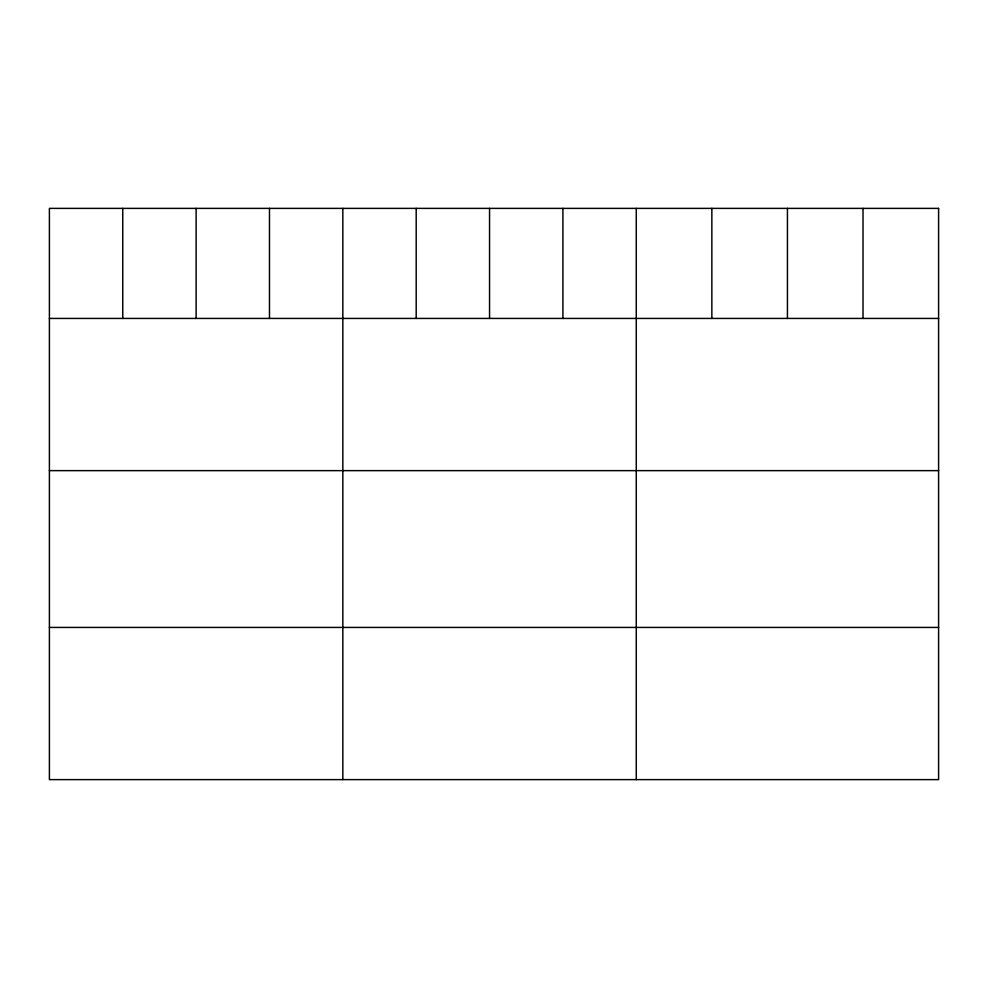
<?xml version="1.0" encoding="UTF-8"?>
<svg xmlns="http://www.w3.org/2000/svg" width="988" height="988" viewBox="0 0 988 988"><rect width="100%" height="100%" fill="white"/><g stroke="black" fill="none" stroke-linecap="round" stroke-linejoin="round"><path stroke-width="1.48" d="M49.4 318.432L938.6 318.432M49.4 470.634L938.6 470.634M49.4 627.429L938.6 627.429M863.018 208.382L863.018 318.432M787.436 208.382L787.436 318.432M711.854 208.382L711.854 318.432M636.272 208.382L636.272 779.618M562.913 208.382L562.913 318.432M489.554 208.382L489.554 318.432M416.195 208.382L416.195 318.432M342.836 208.382L342.836 779.618M269.477 208.382L269.477 318.432M196.118 208.382L196.118 318.432M122.759 208.382L122.759 318.432M938.6 208.382L49.4 208.382L49.4 779.618L938.6 779.618L938.6 208.382"/></g></svg>
